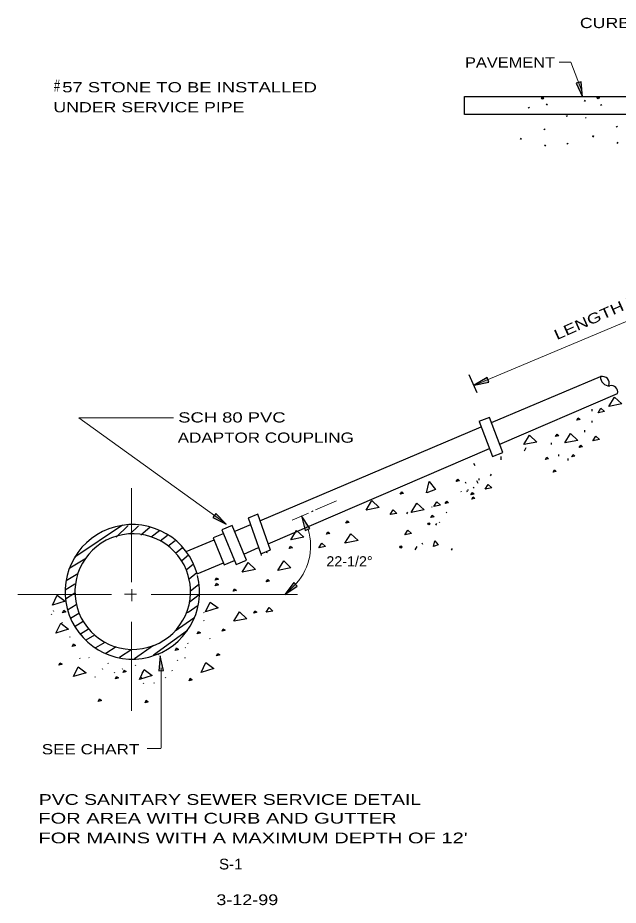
# Model space of a CAD drawing. Extents: x -70796 to 75671, y -57314 to 47072.
# Drawn here: x -70796 to -6349, y -57314 to 37926 of the extents above; entities that cross this region are included whole.
import ezdxf

# ---------------------------------------------------------------- set-up
doc = ezdxf.new("R2010")
doc.units = 0
doc.header["$LTSCALE"] = 440
doc.header["$PDMODE"] = 32
doc.header["$PDSIZE"] = 220
doc.layers.add('63', color=7, linetype='Continuous', lineweight=25)
doc.layers.add('8', color=7, linetype='Continuous')

msp = doc.modelspace()

# ---------------------------------------------------------------- hatches: boundary and pattern name
at = {"layer": '63'}
for points in [[(-10335.7, 31052.3), (-10848.4, 30920.4), (-10196.2, 29448.3)], [(-20236.7, -1168.2), (-20434.9, -677.3), (-21808.4, -1517.4)], [(-49554.3, -15266.2), (-49867.2, -15693.2), (-48429.7, -16418.4)], [(-39944.4, -17084.5), (-39460.2, -16870.6), (-40344.1, -15524.9)], [(-40792.5, -23068.7), (-41153.6, -22681.6), (-42134.3, -23958.5)], [(-55666.9, -32154.1), (-55138.4, -32123.2), (-55495.1, -30553.2)]]:
    msp.add_hatch(color=256, dxfattribs=at).paths.add_polyline_path(points)

# ---------------------------------------------------------------- linework, layer by layer
at = {"layer": '63', "lineweight": 35}
for p, q in [((-14056.4, 28530), (-13987.3, 28685.4)), ((-9965, 28926.9), (-9895.9, 29082.4)), ((-8226.8, 28602.6), (-8157.8, 28499)), ((-15988.6, 28328.2), (-15919.6, 28224.7)), ((-11898.5, 27425.2), (-11829.5, 27321.6)), ((-9858.4, 27238.4), (-9789.2, 27134.7)), ((-14285.8, 26012.4), (-14216.6, 25908.8)), ((-6524, 26286.7), (-6454.9, 26183.2)), ((-16852.9, 24853), (-16783.9, 25008.3)), ((-9091.2, 25127.4), (-9022.2, 25282.7)), ((-14229, 24145.2), (-14159.9, 24300.4)), ((-11833.7, 24479.7), (-11764.7, 24376)), ((-6467.3, 24419.5), (-6398.1, 24574.8))]:
    msp.add_line(p, q, dxfattribs=at)
at = {"layer": '63'}
for p, q in [((1434.5, 27530.8), (-22841.7, 27530.8)), ((-21477.3, -2327.4), (-22342.1, -402.1)), ((-19951.4, -5525.7), (-8255.4, -575.4)), ((-19073.4, -7833), (-6439, -2401.2)), ((-9178.5, -4085.5), (-9177.7, -4278.4)), ((-20163.8, -4967.8), (-21294.6, -5398.2)), ((-21277.1, -5391.5), (-19847.8, -9147)), ((-18734.5, -8723.2), (-20163.8, -4967.8)), ((-9178.5, -5323.7), (-9177.7, -5516.7)), ((-44826.3, -16054), (-21049.1, -5990.3)), ((-21049.1, -5990.3), (-21049.1, -5990.3)), ((-9965.6, -6336.8), (-9964.9, -6529.8)), ((-43931.2, -18519.8), (-20164.7, -8302.2)), ((-16427.9, -8566.6), (-16217.1, -8203)), ((-13564.1, -7687.7), (-13563.4, -7880.6)), ((-19847.8, -9147), (-18734.5, -8723.2)), ((-18952.6, -9146), (-18951, -9531.9)), ((-12777, -8925.9), (-12776.2, -9118.9)), ((-11764.9, -9376.2), (-11764.1, -9569.1)), ((-21893.5, -9861), (-21751.4, -10133.5)), ((-20061.1, -11225.3), (-19955.6, -11043.5)), ((-20061.1, -11225.3), (-19955.6, -11043.5)), ((-22793.9, -11872.5), (-22722.8, -12008.7)), ((-22793.9, -11872.5), (-22722.8, -12008.7)), ((-21569.7, -11744.4), (-21427.6, -12017)), ((-21323.4, -11515), (-21322.6, -11707.9)), ((-21323.4, -11515), (-21322.6, -11707.9)), ((-23244, -12878.2), (-23208.5, -12946.3)), ((-22632, -12814.2), (-22560.9, -12950.5)), ((-22632, -12814.2), (-22560.9, -12950.5)), ((-22508.8, -12699.5), (-22508.4, -12795.9)), ((-21877.6, -12554.6), (-21824.9, -12463.7)), ((-29052.4, -15319.5), (-28947.2, -15137.7)), ((-29052.4, -15319.5), (-28947.2, -15137.7)), ((-26373.3, -14601.7), (-26320.7, -14510.8)), ((-24809.5, -15208.9), (-24756.8, -15118)), ((-45013.6, -15355.3), (-46073.3, -15792.1)), ((-46067.1, -15745.2), (-44704.6, -19613.1)), ((-43682.8, -19199.4), (-45039.1, -15331.3)), ((-25567.1, -16160.9), (-25531.5, -16229.1)), ((-59569.4, -16542.9), (-64682.2, -19963.4)), ((-58955, -16575.4), (-60221.2, -17804.9)), ((-57819.8, -16605.4), (-58758.5, -17505)), ((-57572.5, -17552.7), (-56625.5, -16745.6)), ((-56474.2, -17778.9), (-55600.5, -17104.8)), ((-47577.8, -17202.7), (-45789.5, -16462.2)), ((-25924.8, -16533.8), (-25819.3, -16352)), ((-25924.8, -16533.8), (-25819.3, -16352)), ((-55518.5, -18194), (-54730.8, -17583.4)), ((-54652, -18758.3), (-53884.7, -18170.8)), ((-53843.4, -19511.3), (-53137.9, -18966.1)), ((-52719.8, -19349.4), (-49722.8, -18098.2)), ((-46539.3, -19626.5), (-44945.1, -18927)), ((-28155.3, -19183.6), (-27944.5, -18820)), ((-27439.9, -18437.9), (-27368.8, -18574.2)), ((-27439.9, -18437.9), (-27368.8, -18574.2)), ((-24260, -19198.5), (-24154.6, -19016.9)), ((-24260, -19198.5), (-24154.6, -19016.9)), ((-53201, -20300), (-52470.2, -19703.9)), ((-44704.6, -19613.7), (-43670.9, -19188.8)), ((-44682.4, -19689), (-44671.7, -19784.9)), ((-44070.2, -19477.7), (-44027.5, -19381.7)), ((-63591.8, -20172.2), (-65198.2, -21134.9)), ((-52708.9, -21327.8), (-51925.2, -20688.6)), ((-51539.4, -21748.1), (-48721.3, -20552.4)), ((-48633.3, -20770.4), (-47536.4, -20312.4)), ((-64363.8, -21744.5), (-65604.5, -22497.9)), ((-52407.3, -22291.2), (-51577.9, -21614.6)), ((-64655.8, -22845.7), (-65701.9, -23512.2)), ((-52290.5, -23625), (-51362.5, -22868.1)), ((-52290.5, -23625), (-51362.5, -22868.1)), ((-51362.5, -22868.1), (-51359.4, -22865.6)), ((-64674.3, -23834.4), (-65655.6, -24461.7)), ((-52411, -24780), (-51336.5, -23977.2)), ((-67009, -25699.1), (-66966.4, -25763.1)), ((-64543.6, -25058), (-65450.9, -25641)), ((-52512.4, -25860.2), (-51430.1, -25110.5)), ((-67223, -26041.9), (-67180.4, -26105.8)), ((-64242, -25992.4), (-65147, -26555.9)), ((-53898.7, -27868.7), (-51901.2, -26466.2)), ((-52526.7, -25860.7), (-52721.1, -25989.6)), ((-50873.4, -25870.5), (-50830.8, -25934.4)), ((-66067.4, -26941.6), (-66024.8, -27005.5)), ((-63766, -26851.1), (-64643.6, -27394.5)), ((-50873.4, -26727.4), (-50830.8, -26791.3)), ((-65254.2, -28484), (-65211.6, -28547.9)), ((-63209.6, -27681.5), (-64076.7, -28214.1)), ((-62554.6, -28330.5), (-63486.1, -28878.9)), ((-63179.8, -27663.2), (-63209.6, -27681.5)), ((-52582.2, -27830.5), (-56215.8, -30468.8)), ((-61456.1, -29102.1), (-62448.6, -29679.1)), ((-62190, -28694), (-62192, -28695.1)), ((-56211.8, -29433.6), (-58272.9, -30858.6)), ((-52585.4, -29169.5), (-52542.8, -29233.4)), ((-50231.4, -28655.3), (-50188.8, -28719.3)), ((-60218.3, -29593.5), (-61340.4, -30288.2)), ((-58552.6, -29857), (-59879.3, -30736.6)), ((-55660.9, -30381.3), (-55758.1, -30445.7)), ((-52842.2, -29640.8), (-52799.6, -29704.7)), ((-64184.2, -30754.7), (-64141.6, -30818.7)), ((-63157, -30711.9), (-63114.4, -30775.8)), ((-61145.4, -31311.7), (-61102.8, -31375.6)), ((-53698.2, -30968.9), (-53655.6, -31032.9)), ((-52885, -30711.9), (-52842.4, -30775.8)), ((-61744.6, -31911.5), (-61702, -31975.4)), ((-60460.6, -32297.1), (-60418, -32361)), ((-59604.6, -31911.5), (-59562, -31975.4)), ((-58192.2, -31525.9), (-58149.6, -31589.8)), ((-57464.6, -32254.2), (-57422, -32318.2)), ((-57122.2, -32082.9), (-57079.6, -32146.8)), ((-54254.6, -32082.9), (-54212, -32146.8)), ((-62515, -32768.4), (-62472.4, -32832.3)), ((-57550.2, -32854), (-57507.6, -32918)), ((-54982.2, -32854), (-54939.6, -32918)), ((-57336.2, -33453.9), (-57293.6, -33517.8)), ((-56180.6, -33411), (-56138, -33475))]:
    msp.add_line(p, q, dxfattribs=at)
at = {"layer": '63', "lineweight": 13}
for p, q in [((-21838.1, -1520.4), (6878.2, 10526.8)), ((-64224.9, -4991.1), (-48655.7, -16249)), ((-64224.9, -4991.1), (-54068.9, -4991.1)), ((-58587.1, -12567.9), (-58587.1, -22629.7)), ((-38837, -14894.2), (-36580.8, -13927.2)), ((-41355.2, -15978.3), (-39597.3, -15224.9)), ((-39278, -15087.9), (-39084.9, -15005.2)), ((-58564.2, -23401), (-58564.2, -24676.2)), ((-41197.9, -23074.2), (-42087.8, -23937.7)), ((-70796.3, -23970.8), (-60734.5, -23970.8)), ((-59328, -23947.9), (-58052.7, -23947.9)), ((-56476.9, -23970.8), (-40787.2, -23970.8)), ((-58587.1, -26887.3), (-58587.1, -36460.5)), ((-55418.2, -31838.7), (-55418.2, -40472.8)), ((-56920, -40494.2), (-55438.2, -40494.2))]:
    msp.add_line(p, q, dxfattribs=at)
msp.add_lwpolyline([(-12703.6, 33169.6), (-11421.8, 33169.6), (-10227.3, 29962.1)], dxfattribs=at)
at = {"layer": '63'}
for points in [[(-10335.7, 31052.3), (-10848.4, 30920.4), (-10196.2, 29448.3)], [(-20236.7, -1168.2), (-20434.9, -677.3), (-21808.4, -1517.4)], [(-7363.3, -3783.6), (-6741.4, -2778.6), (-5962, -3505.2)], [(-8517.4, -4458.6), (-8206.4, -3956), (-7816.7, -4319.4)], [(-10800.3, -5273.3), (-10644.8, -5022.1), (-10449.9, -5203.7)], [(-16489.2, -7881.7), (-15867.2, -6876.7), (-15087.8, -7603.3)], [(-13076.7, -7005.2), (-12921.2, -6753.9), (-12726.3, -6935.6)], [(-12098.3, -7703.1), (-11476.4, -6698.1), (-10696.9, -7424.7)], [(-9063.7, -7466.5), (-8752.7, -6964), (-8363, -7327.3)], [(-10527.1, -8190.1), (-10371.6, -7938.9), (-10176.7, -8120.5)], [(-14169.4, -9466.2), (-14013.9, -9215), (-13819, -9396.6)], [(-11346.6, -9192.8), (-11191.1, -8941.5), (-10996.3, -9123.2)], [(-13349.9, -10833.5), (-13194.4, -10582.2), (-12999.5, -10763.9)], [(-23730.4, -11836.1), (-23574.9, -11584.9), (-23380, -11766.6)], [(-20628, -12662.1), (-20317, -12159.6), (-19927.3, -12522.9)], [(-20628, -12662.1), (-20317, -12159.6), (-19927.3, -12522.9)], [(-29740.1, -13203.4), (-29584.7, -12952.2), (-29389.8, -13133.8)], [(-22161.1, -13273), (-22005.6, -13021.8), (-21810.7, -13203.4)], [(-33399.8, -14899), (-32777.9, -13894), (-31998.5, -14620.6)], [(-28573.8, -15172.4), (-27951.9, -14167.4), (-27172.5, -14894)], [(-26134, -14528.2), (-25823, -14025.7), (-25433.3, -14389)], [(-26134, -14528.2), (-25823, -14025.7), (-25433.3, -14389)], [(-24914.1, -14206.1), (-24758.6, -13954.8), (-24563.8, -14136.5)], [(-22080.1, -13743.9), (-21924.7, -13492.6), (-21729.8, -13674.3)], [(-30826.4, -15396.6), (-30515.4, -14894.1), (-30125.7, -15257.4)], [(-49554.3, -15266.2), (-49867.2, -15693.2), (-48429.7, -16418.4)], [(-39944.4, -17084.5), (-39460.2, -16870.6), (-40344.1, -15524.9)], [(-35567.8, -16302.5), (-35412.3, -16051.3), (-35217.4, -16232.9)], [(-26471.5, -15716.5), (-26315.9, -15465.2), (-26121, -15646.9)], [(-41503.9, -18089.2), (-40882, -17084.2), (-40102.6, -17810.8)], [(-29248.8, -17549), (-28937.6, -17046.5), (-28547.9, -17409.8)], [(-29248.8, -17549), (-28937.6, -17046.5), (-28547.9, -17409.8)], [(-37662.1, -17487.5), (-37506.6, -17236.2), (-37311.8, -17417.9)], [(-35676.3, -18453.8), (-35054.3, -17448.8), (-34274.9, -18175.4)], [(-41668.6, -19037), (-41513.1, -18785.8), (-41318.3, -18967.4)], [(-38475.2, -18951.5), (-38164.2, -18449), (-37774.5, -18812.3)], [(-46694.2, -21553), (-46072.3, -20547.9), (-45292.8, -21274.6)], [(-42875.6, -21375.7), (-42253.7, -20370.7), (-41474.2, -21097.3)], [(-49605.5, -22438.5), (-49477.6, -22172.1), (-49264.5, -22331.9)], [(-49605.5, -23029.3), (-49477.6, -22762.9), (-49264.5, -22922.8)], [(-44127.2, -22591.9), (-43971.7, -22340.7), (-43776.8, -22522.3)], [(-40792.5, -23068.7), (-41153.6, -22681.6), (-42134.3, -23958.5)], [(-47678.4, -23594.6), (-47522.9, -23343.3), (-47328, -23525)], [(-67081.6, -25110), (-66570, -24044.4), (-65717.5, -24683.7)], [(-65982.8, -25930.7), (-65854.9, -25664.3), (-65641.7, -25824.1)], [(-50662.9, -25838.8), (-50151.2, -24773.2), (-49298.7, -25412.5)], [(-44120.7, -25878.9), (-43809.7, -25376.4), (-43420, -25739.7)], [(-47610.6, -26844.7), (-46988.6, -25839.7), (-46209.2, -26566.3)], [(-45473.5, -25983.8), (-45345.6, -25717.4), (-45132.5, -25877.2)], [(-66696.4, -28109), (-66184.8, -27043.4), (-65332.3, -27682.8)], [(-51523.9, -28199.6), (-51396, -27933.2), (-51182.9, -28093.1)], [(-48867.6, -27904.2), (-48739.7, -27637.8), (-48526.6, -27797.6)], [(-64952.9, -29529.1), (-64825, -29262.7), (-64611.9, -29422.6)], [(-53885.1, -29972.3), (-53757.1, -29705.9), (-53544, -29865.7)], [(-49457.9, -30563.2), (-49330, -30296.8), (-49116.9, -30456.6)], [(-66369.3, -31554.3), (-66241.5, -31287.9), (-66028.4, -31447.8)], [(-55666.9, -32154.1), (-55138.4, -32123.2), (-55495.1, -30553.2)], [(-51105.6, -32338.6), (-50593.9, -31273), (-49741.4, -31912.3)], [(-64829.7, -32781.7), (-64318, -31716.1), (-63465.6, -32355.5)], [(-59492.8, -32335.9), (-59364.8, -32069.5), (-59151.7, -32229.3)], [(-57746.3, -33077.2), (-57234.6, -32011.6), (-56382.2, -32650.9)], [(-60318.9, -33031.5), (-60191.1, -32765.1), (-59978, -32925)], [(-52409.3, -33222.2), (-52281.4, -32955.8), (-52068.3, -33115.6)], [(-62149, -35438), (-62021.1, -35171.6), (-61808, -35331.5)], [(-57131.6, -35585.8), (-57003.7, -35319.4), (-56790.6, -35479.2)]]:
    msp.add_lwpolyline(points, close=True, dxfattribs=at)
for points in [[(-22841.7, 27530.8), (-22841.7, 29490.2), (1434.5, 29490.2)], [(-26924.6, -13043.6), (-26626.7, -11850.6), (-25951.9, -12715.7), (-26904, -13038.6)], [(-48891.4, -17031), (-47360.1, -20746), (-46258.7, -20292.1), (-47790, -16577), (-48908.6, -17038.1)], [(-48763.3, -17466.8), (-49816.1, -17900.7), (-48636.4, -20767.7)], [(-26180.4, -18802.1), (-26031.5, -18205.6), (-25694.1, -18638.1), (-26170.1, -18799.6)], [(-65476.7, -22418.6), (-65584.9, -22486), (-65588.8, -22488.4), (-65610.4, -22501.5)]]:
    msp.add_lwpolyline(points, dxfattribs=at)
for centre, radius, start, end in [((-7297.2, -614.6), 954.2, 177.64642, 272.51294), ((-7059.7, -2209), 660.1, 342.94322, 107.85172), ((-58494.5, -23681.1), 7218.7, 14.80766, 14.12845), ((-58459, -23656.7), 6203.9, 10.16455, 9.68423)]:
    msp.add_arc(centre, radius, start, end, dxfattribs=at)
at = {"layer": '63', "lineweight": 13}
msp.add_arc((-45298.9, -18785.2), 5934.1, 313.71619, 17.60862, dxfattribs=at)
at = {"layer": '63'}
msp.add_ellipse((-8098.4, -1314.4), major_axis=(-738.6, -277.6), ratio=0.94074, start_param=2.4525835, end_param=4.5798129, dxfattribs=at)
for p in [(-14488.7, 29286.9), (-8503.7, 29352.7), (-26687.6, -16377.8), (-29681, -18871.7)]:
    msp.add_point(p, dxfattribs=at)

# ---------------------------------------------------------------- texts
for s, height, width, p in [('CURB AND GUTTER', 1094, 1.3, (-10466.7, 36816.1)), ('PAVEMENT', 1094, 1.2, (-22793.3, 32582.1)), ('57 STONE TO BE INSTALLED', 1094, 1.35, (-66019.6, 29920.2)), ('UNDER SERVICE PIPE', 1094, 1.3, (-66970, 27778.5)), ('SCH 80 PVC', 1094, 1.35, (-53575.8, -5508.4)), ('ADAPTOR COUPLING', 1094, 1.25, (-53627.8, -7678.5)), ('22-1/2°', 1094, 1.05, (-37679, -20953.5)), ('SEE CHART', 1094, 1.25, (-68218.2, -41119.6)), ('PVC SANITARY SEWER SERVICE DETAIL', 1152, 1.35, (-68532.2, -46544.6)), ('FOR AREA WITH CURB AND GUTTER', 1152, 1.4, (-68592.9, -48553.7)), ("FOR MAINS WITH A MAXIMUM DEPTH OF 12'", 1152, 1.4, (-68578.3, -50665.5)), ('S-1', 1152, 1.05, (-49194.5, -53474.6)), ('3-12-99', 1152, 1.25, (-49481.7, -57297.6))]:
    msp.add_text(s, height=height, dxfattribs=dict(at, width=width)).set_placement(p)
at = {"layer": '63', "width": 1.35}
msp.add_text('LENGTH VARIES', height=1094, rotation=24.008, dxfattribs=at).set_placement((-12937.9, 3325.1))
at = {"layer": '8', "width": 0.7}
msp.add_text('#', height=1288, dxfattribs=at).set_placement((-66922.2, 30008.7))

doc.saveas('drawing.dxf')
